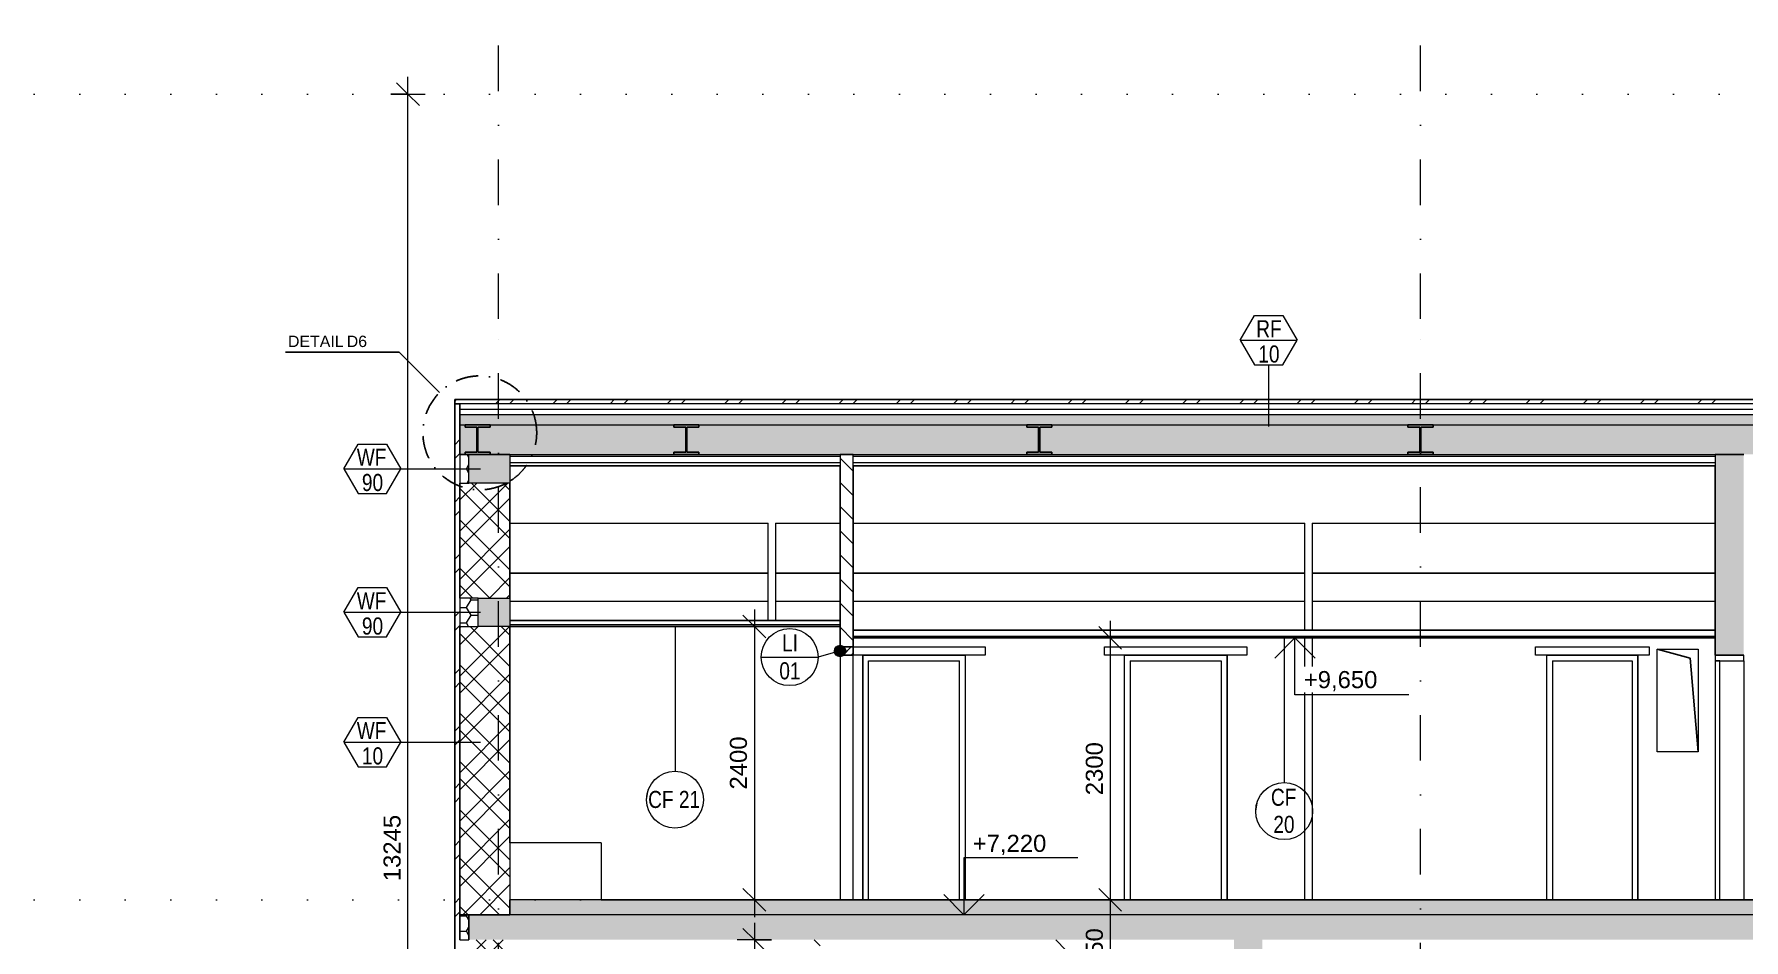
# Model space of a CAD drawing. Header units: millimetres. Extents: x -7743 to 191930, y -8645 to 72638.
# Drawn here: x -4080 to 10940, y 7000 to 14950 of the extents above; entities that cross this region are included whole.
import ezdxf

# ---------------------------------------------------------------- set-up
doc = ezdxf.new("R2010")
doc.units = ezdxf.units.MM
for name, pattern in [('HA_DashDot_10mm-S3mm', [1000, 400, -300, 0, -300]), ('HA_DashDot_4mm-S1mm', [400, 200, -100, 0, -100]), ('HA_Dot-S4mm', [400, 0, -400])]:
    doc.linetypes.add(name, pattern=pattern)
for name, color, linetype, lineweight in [('A-____-____-DIMS', 9, 'Continuous', 5), ('A-____-____-DIMS-100', 9, 'Continuous', 5), ('A-CLNG-____-IDEN', 9, 'Continuous', 9), ('A-CLNG-____-MCUT', 9, 'Continuous', 25), ('A-DETL-____-OTLN', 9, 'Continuous', 25), ('A-DETL-____-THIN', 9, 'Continuous', 9), ('A-DETL-GENF-OTLN', 9, 'Continuous', 9), ('A-DOOR-____-MCUT', 9, 'Continuous', 9), ('A-DOOR-____-OTLN', 9, 'Continuous', 9), ('A-DOOR-FRAM-MCUT', 9, 'Continuous', 9), ('A-DOOR-FRAM-OTLN', 9, 'Continuous', 9), ('A-FLOR-____-MCUT', 9, 'Continuous', 25), ('A-FLOR-____-OTLN', 9, 'Continuous', 9), ('A-FLOR-____-OVHD', 9, 'HA_DashDot_4mm-S1mm', 25), ('A-FLOR-____-PATT', 9, 'Continuous', 25), ('A-FLOR-LEVL-OTLN', 9, 'Continuous', 9), ('A-GENM-____-IDEN', 9, 'Continuous', 9), ('A-GENM-____-MCUT', 9, 'Continuous', 9), ('A-GENM-____-OTLN', 9, 'Continuous', 9), ('A-ROOF-____-MCUT', 9, 'Continuous', 25), ('A-ROOF-____-PATT', 9, 'Continuous', 25), ('A-WALL-____-MCUT', 9, 'Continuous', 25), ('A-WALL-____-OTLN', 9, 'Continuous', 9), ('A-WALL-____-PATT', 9, 'Continuous', 25), ('G-____-____-DIMS', 9, 'Continuous', 5), ('G-____-____-TEXT', 9, 'Continuous', 5), ('I-WALL-____-MCUT', 9, 'Continuous', 25), ('I-WALL-____-OTLN', 9, 'Continuous', 9), ('P-SANR-FIXT-OTLN', 9, 'Continuous', 9), ('S-BEAM-____-MCUT', 9, 'Continuous', 25), ('S-COLS-____-OTLN', 9, 'Continuous', 9), ('S-GRID-____-OTLN', 9, 'Continuous', 5)]:
    doc.layers.add(name, color=color, linetype=linetype, lineweight=lineweight)
doc.styles.add('Arial', font='arial.ttf', dxfattribs={"height": 150})
doc.styles.add('Arial_2', font='arial.ttf', dxfattribs={"height": 100})
doc.styles.add('Arial_3', font='arial.ttf', dxfattribs={"width": 0.8, "height": 150})
doc.dimstyles.new('Inner_Dimensions', dxfattribs={"dimscale": 304.8, "dimtxt": 153.03891, "dimasz": 0.656168, "dimexe": 0.492126, "dimexo": 0.0625, "dimgap": 0.065617, "dimtad": 1, "dimdec": 0, "dimzin": 0, "dimdsep": 46, "dimtxsty": 'Arial', "dimblk1": 'OBLIQUE', "dimblk2": 'OBLIQUE', "dimsah": 1, "dimcen": 0.09, "dimdle": 0.492126, "dimazin": 0, "dimtfac": 1, "dimtdec": 4, "dimtix": 1, "dimtmove": 0, "dimatfit": 3, "dimfxl": 0.492126, "dimfxlon": 1, "dimtvp": 1, "dimtolj": 1, "dimtzin": 0, "dimlwd": 9, "dimlwe": 9, "dimarcsym": 2})
pattern_1 = [(45, (695.23, 1865.4), (-212.132, 212.132), []), (45, (845.23, 1865.4), (-212.132, 212.132), []), (315, (695.23, 1865.4), (212.132, 212.132), []), (315, (845.23, 1865.4), (212.132, 212.132), [])]
pattern_2 = [(135, (695.23, 1865.4), (-106.066, -106.066), [])]
pattern_3 = [(45, (695.23, 1865.4), (-251.447, 251.447), []), (45, (695.23, 2246.4), (-251.447, 251.447), [])]
pattern_4 = [(0, (695.234, 1865.4), (117.188, 67.658), [78.125, -156.25]), (120, (695.234, 1865.4), (-117.18755, 67.65879), [78.125, -156.25]), (60, (695.234, 1865.4), (0.00045, 135.31679), [0, -156.25, 78.125, 0])]

# ---------------------------------------------------------------- blocks, each defined once
blk = doc.blocks.new('HA_DR_Single_Swing_Solid - In_BJ_900x2100_Vstupni-2215769-ŘEZ A-A OBJEKT A')
at = {"layer": 'A-DOOR-____-MCUT', "color": 250}
for p, q in [((6460, 6300), (6460, 4200)), ((6500, 6300), (6460, 6300)), ((6500, 4200), (6500, 6300)), ((6460, 4200), (6500, 4200))]:
    blk.add_line(p, q, dxfattribs=at)
at = {"layer": 'A-DOOR-FRAM-MCUT', "color": 250}
for p, q in [((6460, 6350), (6460, 6300)), ((6710, 6350), (6460, 6350)), ((6710, 6300), (6710, 6350)), ((6460, 6300), (6710, 6300))]:
    blk.add_line(p, q, dxfattribs=at)
at = {"layer": 'A-DOOR-FRAM-OTLN', "color": 250}
blk.add_line((6710, 6300), (6710, 4200), dxfattribs=at)
blk = doc.blocks.new('HA_DR_Single_Swing_Solid - In_BJ_700x2100-2215785-ŘEZ A-A OBJEKT A')
at = {"layer": 'A-DOOR-FRAM-OTLN', "color": 250}
for p, q in [((9210, 7350), (9210, 9500)), ((10010, 9500), (9210, 9500)), ((10010, 7350), (10010, 9500)), ((9260, 9450), (9260, 7350)), ((9260, 9450), (9960, 9450)), ((9960, 9450), (9960, 7350))]:
    blk.add_line(p, q, dxfattribs=at)
blk = doc.blocks.new('HA_DR_Single_Swing_Solid - In_BJ_800x2100-2215795-ŘEZ A-A OBJEKT A')
at = {"layer": 'A-DOOR-FRAM-OTLN', "color": 250}
for p, q in [((5500, 7350), (5500, 9500)), ((6400, 9500), (5500, 9500)), ((6400, 7350), (6400, 9500)), ((5550, 9450), (5550, 7350)), ((5550, 9450), (6350, 9450)), ((6350, 9450), (6350, 7350))]:
    blk.add_line(p, q, dxfattribs=at)
blk = doc.blocks.new('HA_DR_Single_Swing_Solid - In_BJ_800x2100-2215793-ŘEZ A-A OBJEKT A')
at = {"layer": 'A-DOOR-FRAM-OTLN', "color": 250}
for p, q in [((3200, 9500), (3200, 7350)), ((4100, 9500), (3200, 9500)), ((4100, 9500), (4100, 7350)), ((3250, 7350), (3250, 9450)), ((3250, 9450), (4050, 9450)), ((4050, 7350), (4050, 9450))]:
    blk.add_line(p, q, dxfattribs=at)
blk = doc.blocks.new('ABMV_Bathtub_Generic - 800x1700-1419995-ŘEZ A-A OBJEKT A')
at = {"layer": 'P-SANR-FIXT-OTLN', "color": 250}
for p, q in [((900, 7850), (100, 7850)), ((100, 7850), (100, 7350)), ((900, 7850), (900, 7350)), ((900, 7350), (100, 7350))]:
    blk.add_line(p, q, dxfattribs=at)
blk = doc.blocks.new('HA_DR_Single_Swing_Solid - In_BJ_700x2100-2215784-ŘEZ A-A OBJEKT A')
at = {"layer": 'A-DOOR-FRAM-MCUT', "color": 250}
for p, q in [((3000, 9500), (3000, 7350)), ((3115, 9500), (3000, 9500)), ((3115, 7350), (3115, 9500)), ((3000, 7350), (3115, 7350))]:
    blk.add_line(p, q, dxfattribs=at)
blk = doc.blocks.new('TB_Porotherm KP11_5_1000mm - TB_Porotherm KP11_5_1000mm-V5-ŘEZ A-A OBJEKT A')
at = {"layer": 'A-GENM-____-OTLN', "color": 250}
for p, q in [((17060, 2100), (17060, 2171)), ((17060, 2171), (18060, 2171)), ((18060, 2171), (18060, 2100)), ((18060, 2100), (17060, 2100))]:
    blk.add_line(p, q, dxfattribs=at)
blk = doc.blocks.new('TB_Porotherm KP11_5_1250mm - TB_Porotherm KP11_5_1250mm-1972106-ŘEZ A-A OBJEKT A')
at = {"layer": 'A-GENM-____-OTLN', "color": 250}
for p, q in [((5325, 9500), (5325, 9571)), ((5325, 9571), (6575, 9571)), ((6575, 9500), (5325, 9500)), ((6575, 9571), (6575, 9500))]:
    blk.add_line(p, q, dxfattribs=at)
blk = doc.blocks.new('TB_Porotherm KP11_5_1250mm - TB_Porotherm KP11_5_1250mm-V9-ŘEZ A-A OBJEKT A')
at = {"layer": 'A-GENM-____-OTLN', "color": 250}
for p, q in [((3115, 9571), (4275, 9571)), ((4275, 9500), (3115, 9500)), ((4275, 9571), (4275, 9500))]:
    blk.add_line(p, q, dxfattribs=at)
blk = doc.blocks.new('TB_Porotherm KP11_5_1000mm - TB_Porotherm KP11_5_1000mm-V10-ŘEZ A-A OBJEKT A')
at = {"layer": 'A-GENM-____-OTLN', "lineweight": 5}
h = blk.add_hatch(dxfattribs=at)
h.set_pattern_fill('FP_8', color=256, style=0, pattern_type=2)
h.set_pattern_definition([(45, (695.23, 1865.4), (-176.777, 176.777), []), (45, (765.94, 1865.4), (-176.777, 176.777), []), (45, (907.37, 1865.4), (-106.066, 247.487), [100, -50, 3.353, -46.647])])
h.paths.add_polyline_path([(3115, 9500), (3115, 9571), (3000, 9571), (3000, 9500)])
at = {"layer": 'A-GENM-____-MCUT', "color": 10, "lineweight": 25}
for p, q in [((3115, 9571), (3000, 9571)), ((3000, 9571), (3000, 9500)), ((3000, 9500), (3115, 9500)), ((3115, 9500), (3115, 9571))]:
    blk.add_line(p, q, dxfattribs=at)
blk = doc.blocks.new('HA_GM_Opening_Rectangle_WallBased - Default-2135492-ŘEZ A-A OBJEKT A')
at = {"layer": 'A-DETL-GENF-OTLN', "color": 10, "lineweight": 25}
for p, q in [((10469, 9473), (10180, 9550)), ((10540, 8650), (10469, 9473))]:
    blk.add_line(p, q, dxfattribs=at)
blk = doc.blocks.new('185-01_OBJEKT A_Central_rvt-1-ŘEZ A-A OBJEKT A')
at = {"layer": 'A-FLOR-____-PATT', "lineweight": 5}
h = blk.add_hatch(dxfattribs=at)
h.set_pattern_fill('FP_5', color=50, style=0, pattern_type=2)
h.set_pattern_definition(pattern_4)
h.paths.add_polyline_path([(-260, 7000), (-260, 7220), (-340, 7220), (-340, 7000)])
at = {"layer": 'A-FLOR-____-PATT', "lineweight": 9}
h = blk.add_hatch(color=254, dxfattribs=at)
h.paths.add_polyline_path([(-260, 7000), (23370, 7001), (23370, 7220), (-260, 7220)])
h.paths.add_polyline_path([(23742, 7000), (23742, 7220), (23740, 7220), (23740, 7000)])
at = {"layer": 'A-FLOR-____-PATT', "lineweight": 5}
h = blk.add_hatch(color=7, dxfattribs=at)
h.paths.add_polyline_path([(23742, 7220), (23742, 7350), (23740, 7350), (23740, 7220)])
h.paths.add_polyline_path([(461, 7220), (18845, 7220), (18845, 7350), (100, 7350), (100, 7220)])
h.paths.add_polyline_path([(23370, 7220), (23370, 7350), (19095, 7350), (19095, 7220), (23158, 7220)])
at = {"layer": 'A-ROOF-____-PATT', "lineweight": 5}
h = blk.add_hatch(dxfattribs=at)
h.set_pattern_fill('FP_6', color=8, style=0, pattern_type=2)
h.set_pattern_definition(pattern_3)
h.paths.add_polyline_path([(-385, 11707), (13990, 11707), (13990, 11742), (-385, 11742)])
h.paths.add_polyline_path([(19295, 11707), (23825, 11707), (23825, 11742), (19295, 11742)])
h = blk.add_hatch(dxfattribs=at)
h.set_pattern_fill('FP_5', color=50, style=0, pattern_type=2)
h.set_pattern_definition(pattern_4)
h.paths.add_polyline_path([(-86, 11520), (14220, 11520), (14220, 11613), (-340, 11613), (-340, 11520)])
h.paths.add_polyline_path([(19603, 11520), (23825, 11520), (23825, 11613), (19095, 11613), (19095, 11520)])
h = blk.add_hatch(dxfattribs=at)
h.set_pattern_fill('FP_5', color=50, style=0, pattern_type=2)
h.set_pattern_definition(pattern_4)
h.paths.add_polyline_path([(-86, 11262), (14220, 11262), (14220, 11520), (-340, 11520), (-340, 11262)])
h.paths.add_polyline_path([(19603, 11262), (23825, 11262), (23825, 11520), (19095, 11520), (19095, 11262)])
at = {"layer": 'A-WALL-____-PATT', "lineweight": 5}
h = blk.add_hatch(dxfattribs=at)
h.set_pattern_fill('FP_6', color=50, style=0, pattern_type=2)
h.set_pattern_definition(pattern_3)
h.paths.add_polyline_path([(-340, 1180), (-340, 11706), (-385, 11706), (-385, 1180)])
h = blk.add_hatch(dxfattribs=at)
h.set_pattern_fill('FP_3', color=50, style=0, pattern_type=2)
h.set_pattern_definition(pattern_1)
h.paths.add_polyline_path([(-260, 7220), (100, 7220), (100, 9750), (-340, 9750), (-340, 10000), (100, 10000), (100, 11010), (-340, 11010), (-340, 11260), (100, 11260), (100, 11262), (-340, 11262), (-340, 7220)])
h = blk.add_hatch(dxfattribs=at)
h.set_pattern_fill('FP_1', color=50, style=0, pattern_type=2)
h.set_pattern_definition(pattern_2)
h.paths.add_polyline_path([(3115, 9500), (3115, 11262), (3000, 11262), (3000, 9500)])
at = {"layer": 'A-WALL-____-PATT', "lineweight": 9}
blk.add_hatch(color=254, dxfattribs=at).paths.add_polyline_path([(10940, 9500), (10940, 11262), (10690, 11262), (10690, 9500), (10853, 9500)])
at = {"layer": 'A-WALL-____-PATT', "lineweight": 5}
h = blk.add_hatch(dxfattribs=at)
h.set_pattern_fill('FP_3', color=50, style=0, pattern_type=2)
h.set_pattern_definition(pattern_1)
h.paths.add_polyline_path([(100, 4070), (100, 7000), (-340, 7000), (-340, 4070), (-260, 4070)])
h = blk.add_hatch(dxfattribs=at)
h.set_pattern_fill('FP_1', color=50, style=0, pattern_type=2)
h.set_pattern_definition(pattern_2)
h.paths.add_polyline_path([(2825, 4070), (2825, 7000), (2710, 7000), (2710, 4070)])
h = blk.add_hatch(dxfattribs=at)
h.set_pattern_fill('FP_1', color=50, style=0, pattern_type=2)
h.set_pattern_definition(pattern_2)
h.paths.add_polyline_path([(4985, 4070), (4985, 4200), (4870, 4200), (4870, 4070)])
h.paths.add_polyline_path([(4985, 6410), (4985, 7000), (4870, 7000), (4870, 6410)])
at = {"layer": 'A-WALL-____-PATT', "lineweight": 9}
h = blk.add_hatch(color=254, dxfattribs=at)
h.paths.add_polyline_path([(6460, 4070), (6710, 4070), (6710, 4200), (6460, 4200)])
h.paths.add_polyline_path([(6710, 6350), (6710, 7000), (6460, 7000), (6460, 6350), (6477, 6350)])
at = {"layer": 'A-CLNG-____-MCUT', "color": 10}
for p, q in [((3000, 9802), (100, 9802)), ((3000, 9750), (3000, 9802)), ((100, 9750), (3000, 9750)), ((10690, 9717), (3115, 9717)), ((3115, 9717), (3115, 9650)), ((3115, 9650), (10690, 9650)), ((10690, 9650), (10690, 9717))]:
    blk.add_line(p, q, dxfattribs=at)
at = {"layer": 'A-CLNG-____-MCUT', "color": 250, "lineweight": 9}
for p, q in [((3000, 9766), (100, 9766)), ((10690, 9663), (3115, 9663))]:
    blk.add_line(p, q, dxfattribs=at)
at = {"layer": 'A-FLOR-____-MCUT', "color": 250, "lineweight": 9}
for p, q in [((100, 7220), (-260, 7220)), ((100, 7350), (100, 7220)), ((18845, 7220), (100, 7220))]:
    blk.add_line(p, q, dxfattribs=at)
at = {"layer": 'A-FLOR-____-MCUT', "color": 10}
blk.add_line((18845, 7350), (900, 7350), dxfattribs=at)
at = {"layer": 'A-FLOR-____-OTLN', "color": 250}
for p, q in [((-260, 7220), (-340, 7220)), ((-340, 7220), (-340, 7000)), ((-260, 7220), (-260, 7000)), ((-260, 7000), (-260, 7220)), ((-340, 7000), (-260, 7000))]:
    blk.add_line(p, q, dxfattribs=at)
at = {"layer": 'A-ROOF-____-MCUT', "color": 10}
for p, q in [((-385, 11742), (-385, 11706)), ((13990, 11742), (-385, 11742)), ((100, 11160), (3000, 11160)), ((3115, 11160), (10690, 11160))]:
    blk.add_line(p, q, dxfattribs=at)
at = {"layer": 'A-ROOF-____-MCUT', "color": 250, "lineweight": 9}
for p, q in [((-385, 11707), (13990, 11707)), ((-385, 11706), (-340, 11706)), ((-340, 11706), (-340, 11660)), ((-340, 11660), (13990, 11660)), ((-340, 11660), (-340, 11613)), ((-340, 11613), (-340, 11520)), ((-340, 11613), (13990, 11613)), ((-340, 11520), (-340, 11262)), ((-340, 11520), (14220, 11520)), ((-340, 11262), (100, 11262)), ((100, 11262), (3000, 11262)), ((100, 11247), (3000, 11247)), ((100, 11189), (3000, 11189)), ((3000, 11262), (3115, 11262)), ((3115, 11262), (10690, 11262)), ((3115, 11247), (10690, 11247)), ((3115, 11189), (10690, 11189)), ((10690, 11262), (10940, 11262))]:
    blk.add_line(p, q, dxfattribs=at)
at = {"layer": 'A-WALL-____-MCUT', "color": 10}
for p, q in [((-385, 11706), (-385, 1180)), ((100, 10000), (100, 11010)), ((100, 7850), (100, 9750))]:
    blk.add_line(p, q, dxfattribs=at)
at = {"layer": 'A-WALL-____-MCUT', "color": 250, "lineweight": 9}
for p, q in [((-340, 11706), (-385, 11706)), ((-340, 11660), (-340, 11706)), ((-340, 11613), (-340, 11660)), ((-340, 11520), (-340, 11613)), ((-340, 11262), (-340, 11520)), ((100, 11262), (-340, 11262)), ((-340, 11262), (-340, 11260)), ((100, 11260), (100, 11262)), ((3115, 11262), (3000, 11262)), ((3000, 11262), (3000, 11247)), ((3000, 11247), (3000, 11189)), ((3000, 11189), (3000, 11160)), ((3115, 11247), (3115, 11262)), ((3115, 11189), (3115, 11247)), ((3115, 11160), (3115, 11189)), ((10940, 11262), (10690, 11262)), ((10690, 11262), (10690, 11247)), ((10690, 11247), (10690, 11189)), ((10690, 11189), (10690, 11160)), ((-340, 11010), (-340, 10000)), ((-340, 10000), (-340, 11010)), ((-340, 9750), (-340, 7220)), ((-340, 7220), (-340, 9750)), ((-260, 7220), (100, 7220)), ((100, 7220), (100, 7350))]:
    blk.add_line(p, q, dxfattribs=at)
at = {"layer": 'A-WALL-____-OTLN', "color": 250}
for p, q in [((-340, 11260), (-340, 11262)), ((2368, 10220), (100, 10220)), ((3000, 10220), (2432, 10220)), ((7083, 10220), (3115, 10220)), ((10690, 10220), (7147, 10220)), ((2368, 9970), (100, 9970)), ((3000, 9970), (2432, 9970)), ((7083, 9970), (3115, 9970)), ((10690, 9970), (7147, 9970)), ((-340, 7220), (-260, 7220)), ((-340, 7000), (-340, 7220))]:
    blk.add_line(p, q, dxfattribs=at)
at = {"layer": 'I-WALL-____-MCUT', "color": 10}
for p, q in [((3000, 11160), (3000, 9500)), ((3115, 9500), (3115, 11160)), ((10690, 11160), (10690, 9500)), ((3000, 9500), (3115, 9500)), ((10690, 9500), (10940, 9500))]:
    blk.add_line(p, q, dxfattribs=at)
at = {"layer": 'I-WALL-____-OTLN', "color": 250}
for p, q in [((2368, 10656), (100, 10656)), ((3000, 10656), (2432, 10656)), ((7083, 10656), (3115, 10656)), ((10690, 10656), (7147, 10656)), ((100, 10220), (2368, 10220)), ((2432, 10220), (3000, 10220)), ((3115, 10220), (7083, 10220)), ((7147, 10220), (10690, 10220)), ((2368, 9970), (100, 9970)), ((3000, 9970), (2432, 9970)), ((7083, 9970), (3115, 9970)), ((10690, 9970), (7147, 9970)), ((3200, 7350), (3200, 9500)), ((3200, 9500), (4100, 9500)), ((4100, 9500), (4100, 7350)), ((5500, 7350), (5500, 9500)), ((5500, 9500), (6400, 9500)), ((6400, 9500), (6400, 7350)), ((9210, 7350), (9210, 9500)), ((9210, 9500), (10010, 9500)), ((10010, 9500), (10010, 7350)), ((10180, 8650), (10180, 9550)), ((10180, 9550), (10540, 9550)), ((10540, 9550), (10540, 8650)), ((10540, 8650), (10180, 8650))]:
    blk.add_line(p, q, dxfattribs=at)
at = {"layer": 'S-COLS-____-OTLN', "color": 250}
for p, q in [((2368, 9802), (2368, 10657)), ((2432, 10657), (2432, 9802)), ((7083, 9717), (7083, 10657)), ((7147, 10657), (7147, 9717)), ((7083, 7350), (7083, 9650)), ((7147, 9650), (7147, 7350))]:
    blk.add_line(p, q, dxfattribs=at)
at = {"layer": 'A-DOOR-____-OTLN', "color": 250, "lineweight": 9}
for name, p in [('HA_DR_Single_Swing_Solid - In_BJ_700x2100-2215784-ŘEZ A-A OBJEKT A', (0, 0)), ('HA_DR_Single_Swing_Solid - In_BJ_800x2100-2215793-ŘEZ A-A OBJEKT A', (0, 0)), ('HA_DR_Single_Swing_Solid - In_BJ_800x2100-2215795-ŘEZ A-A OBJEKT A', (0, 0)), ('HA_DR_Single_Swing_Solid - In_BJ_700x2100-2215785-ŘEZ A-A OBJEKT A', (0, 0)), ('HA_DR_Single_Swing_Solid - In_BJ_900x2100_Vstupni-2215769-ŘEZ A-A OBJEKT A', (4230, 3150))]:
    blk.add_blockref(name, p, dxfattribs=at)
at = {"layer": 'A-GENM-____-OTLN', "color": 250, "lineweight": 9}
for name, p in [('TB_Porotherm KP11_5_1000mm - TB_Porotherm KP11_5_1000mm-V10-ŘEZ A-A OBJEKT A', (0, 0)), ('TB_Porotherm KP11_5_1250mm - TB_Porotherm KP11_5_1250mm-V9-ŘEZ A-A OBJEKT A', (0, 0)), ('TB_Porotherm KP11_5_1250mm - TB_Porotherm KP11_5_1250mm-1972106-ŘEZ A-A OBJEKT A', (0, 0)), ('TB_Porotherm KP11_5_1000mm - TB_Porotherm KP11_5_1000mm-V5-ŘEZ A-A OBJEKT A', (-7950, 7400)), ('HA_GM_Opening_Rectangle_WallBased - Default-2135492-ŘEZ A-A OBJEKT A', (0, 0))]:
    blk.add_blockref(name, p, dxfattribs=at)
at = {"layer": 'P-SANR-FIXT-OTLN', "color": 250, "lineweight": 9}
blk.add_blockref('ABMV_Bathtub_Generic - 800x1700-1419995-ŘEZ A-A OBJEKT A', (0, 0), dxfattribs=at)
blk = doc.blocks.new('BD Libuτ_IFC_210924_ifc-1-ŘEZ A-A OBJEKT A')
at = {"layer": 'S-BEAM-____-MCUT', "color": 10}
for p, q in [((-75, 11520), (-295, 11520)), ((-295, 11520), (-295, 11501)), ((-295, 11501), (-190, 11501)), ((-190, 11501), (-190, 11281)), ((-181, 11281), (-181, 11501)), ((-181, 11501), (-75, 11501)), ((-75, 11501), (-75, 11520)), ((1760, 11520), (1540, 11520)), ((1540, 11520), (1540, 11501)), ((1540, 11501), (1645, 11501)), ((1645, 11501), (1645, 11281)), ((1654, 11281), (1654, 11501)), ((1654, 11501), (1760, 11501)), ((1760, 11501), (1760, 11520)), ((4860, 11520), (4640, 11520)), ((4640, 11520), (4640, 11501)), ((4640, 11501), (4745, 11501)), ((4745, 11501), (4745, 11281)), ((4754, 11281), (4754, 11501)), ((4754, 11501), (4860, 11501)), ((4860, 11501), (4860, 11520)), ((8210, 11520), (7990, 11520)), ((7990, 11520), (7990, 11501)), ((7990, 11501), (8095, 11501)), ((8095, 11501), (8095, 11281)), ((8104, 11281), (8104, 11501)), ((8104, 11501), (8210, 11501)), ((8210, 11501), (8210, 11520)), ((-190, 11281), (-295, 11281)), ((-295, 11281), (-295, 11262)), ((-75, 11281), (-181, 11281)), ((-75, 11262), (-75, 11281)), ((1645, 11281), (1540, 11281)), ((1540, 11281), (1540, 11262)), ((1760, 11281), (1654, 11281)), ((1760, 11262), (1760, 11281)), ((4745, 11281), (4640, 11281)), ((4640, 11281), (4640, 11262)), ((4860, 11281), (4754, 11281)), ((4860, 11262), (4860, 11281)), ((8095, 11281), (7990, 11281)), ((7990, 11281), (7990, 11262)), ((8210, 11281), (8104, 11281)), ((8210, 11262), (8210, 11281)), ((-295, 11262), (-75, 11262)), ((1540, 11262), (1760, 11262)), ((4640, 11262), (4860, 11262)), ((7990, 11262), (8210, 11262))]:
    blk.add_line(p, q, dxfattribs=at)
blk = doc.blocks.new('Spot Elevations - Default-792506-ŘEZ A-A OBJEKT A')
at = {"layer": 'G-____-____-DIMS', "lineweight": 9}
for p, q in [((1364, 1900), (364, 1900)), ((364, 1900), (364, 1400)), ((187, 1577), (364, 1400)), ((364, 1400), (541, 1577))]:
    blk.add_line(p, q, dxfattribs=at)
blk = doc.blocks.new('Spot Elevations - Flipped-794089-ŘEZ A-A OBJEKT A')
at = {"layer": 'G-____-____-DIMS', "lineweight": 9}
for p, q in [((-3049, 93), (-2872, 270)), ((-2872, 270), (-2695, 93)), ((-2872, -230), (-2872, 270)), ((-1872, -230), (-2872, -230))]:
    blk.add_line(p, q, dxfattribs=at)
blk = doc.blocks.new('HA_Tag_Ceiling - Group _ Type Mark-1822524-ŘEZ A-A OBJEKT A')
at = {"layer": 'A-CLNG-____-IDEN'}
blk.add_line((14892, 2040), (14908, 2126), dxfattribs=at)
blk.add_circle((15142, 2040), 250, dxfattribs=at)
blk = doc.blocks.new('DIMBLOCK36-ŘEZ A-A OBJEKT A')
at = {"layer": 'A-____-____-DIMS-100', "lineweight": 9}
for p, q in [((-796, 1180), (-796, 14575)), ((-946, 14425), (-646, 14425)), ((-796, 14425), (-946, 14425)), ((-796, 14425), (-896, 14525)), ((-796, 14425), (-696, 14325)), ((-796, 1180), (-896, 1280)), ((-946, 1180), (-646, 1180)), ((-796, 1180), (-946, 1180)), ((-796, 1180), (-696, 1080))]:
    blk.add_line(p, q, dxfattribs=at)
at = {"layer": 'A-____-____-DIMS-100', "color": 0, "lineweight": 9, "insert": (-1011, 7514), "char_height": 150, "width": 692.21, "attachment_point": 1, "rotation": 90, "line_spacing_factor": 0.941778, "style": 'Arial'}
blk.add_mtext('13245', dxfattribs=at)
blk = doc.blocks.new('_Oblique')
at = {"color": 0, "linetype": 'ByBlock', "lineweight": -2}
blk.add_line((-0.5, -0.5), (0.5, 0.5), dxfattribs=at)
blk = doc.blocks.new('DIMBLOCK53-ŘEZ A-A OBJEKT A')
at = {"layer": 'A-____-____-DIMS-100', "lineweight": 9}
for p, q in [((5373, 9800), (5373, 7350)), ((5523, 9650), (5223, 9650)), ((5373, 9650), (5273, 9750)), ((5373, 9650), (5473, 9550)), ((5373, 9650), (5523, 9650)), ((5373, 7350), (5273, 7450)), ((5523, 7350), (5223, 7350)), ((5373, 7350), (5473, 7250)), ((5373, 7350), (5523, 7350))]:
    blk.add_line(p, q, dxfattribs=at)
at = {"layer": 'A-____-____-DIMS-100', "color": 0, "lineweight": 9, "insert": (5159, 8269), "char_height": 150, "width": 553.77, "attachment_point": 1, "rotation": 90, "line_spacing_factor": 0.941778, "style": 'Arial'}
blk.add_mtext('2300', dxfattribs=at)
blk = doc.blocks.new('DIMBLOCK54-ŘEZ A-A OBJEKT A')
at = {"layer": 'A-____-____-DIMS-100', "lineweight": 9}
for p, q in [((5373, 7350), (5273, 7450)), ((5523, 7350), (5223, 7350)), ((5373, 7350), (5373, 6500)), ((5373, 7350), (5473, 7250)), ((5373, 7350), (5523, 7350)), ((5223, 6500), (5523, 6500)), ((5373, 6500), (5223, 6500)), ((5373, 6500), (5273, 6600)), ((5373, 6500), (5473, 6400))]:
    blk.add_line(p, q, dxfattribs=at)
at = {"layer": 'A-____-____-DIMS-100', "color": 0, "lineweight": 9, "insert": (5159, 6752), "char_height": 150, "width": 415.32, "attachment_point": 1, "rotation": 90, "line_spacing_factor": 0.941778, "style": 'Arial'}
blk.add_mtext('850', dxfattribs=at)
blk = doc.blocks.new('DIMBLOCK63-ŘEZ A-A OBJEKT A')
at = {"layer": 'A-____-____-DIMS-100', "lineweight": 9}
for p, q in [((2247, 9750), (2147, 9850)), ((2247, 9900), (2247, 7200)), ((2397, 9750), (2097, 9750)), ((2247, 9750), (2347, 9650)), ((2247, 9750), (2397, 9750)), ((2247, 7350), (2147, 7450)), ((2397, 7350), (2097, 7350)), ((2247, 7350), (2347, 7250)), ((2247, 7350), (2397, 7350))]:
    blk.add_line(p, q, dxfattribs=at)
at = {"layer": 'A-____-____-DIMS-100', "color": 0, "lineweight": 9, "insert": (2032, 8319), "char_height": 150, "width": 553.77, "attachment_point": 1, "rotation": 90, "line_spacing_factor": 0.941778, "style": 'Arial'}
blk.add_mtext('2400', dxfattribs=at)
blk = doc.blocks.new('DIMBLOCK64-ŘEZ A-A OBJEKT A')
at = {"layer": 'A-____-____-DIMS-100', "lineweight": 9}
for p, q in [((2247, 7000), (2147, 7100)), ((2247, 7150), (2247, 4050)), ((2397, 7000), (2097, 7000)), ((2247, 7000), (2347, 6900)), ((2247, 7000), (2397, 7000)), ((2247, 4200), (2147, 4300)), ((2397, 4200), (2097, 4200)), ((2247, 4200), (2347, 4100)), ((2247, 4200), (2397, 4200))]:
    blk.add_line(p, q, dxfattribs=at)
at = {"layer": 'A-____-____-DIMS-100', "color": 0, "lineweight": 9, "insert": (2032, 5369), "char_height": 150, "width": 553.77, "attachment_point": 1, "rotation": 90, "line_spacing_factor": 0.941778, "style": 'Arial'}
blk.add_mtext('2800', dxfattribs=at)
blk = doc.blocks.new('HA_TAG_GM_Products - Generic-588599-ŘEZ A-A OBJEKT A')
at = {"layer": 'A-GENM-____-IDEN'}
blk.add_line((20920, 6719), (21420, 6719), dxfattribs=at)
blk.add_circle((21170, 6719), 250, dxfattribs=at)

msp = doc.modelspace()

# ---------------------------------------------------------------- hatches: boundary and pattern name
at = {"layer": 'A-DETL-GENF-OTLN', "lineweight": 5}
h = msp.add_hatch(dxfattribs=at)
h.set_pattern_fill('FP_5', color=50, style=0, pattern_type=2)
h.set_pattern_definition(pattern_4)
h.paths.add_polyline_path([(-260, 11010), (-260, 11260), (-340, 11260), (-340, 11010)])
at = {"layer": 'A-DETL-GENF-OTLN'}
for points in [[(-260, 11010), (100, 11010), (100, 11260), (-260, 11260), (-260, 11200.6)], [(-180, 9750), (100, 9750), (100, 10000), (-180, 10000), (-180, 9950.6)]]:
    msp.add_hatch(color=254, dxfattribs=at).paths.add_polyline_path(points)
at = {"layer": 'A-DETL-GENF-OTLN', "lineweight": 5}
h = msp.add_hatch(dxfattribs=at)
h.set_pattern_fill('FP_5', color=50, style=0, pattern_type=2)
h.set_pattern_definition(pattern_4)
h.paths.add_polyline_path([(-180, 9750), (-180, 10000), (-340, 10000), (-340, 9750)])
at = {"layer": 'A-GENM-____-IDEN'}
h = msp.add_hatch(color=256, dxfattribs=at)
edge = h.paths.add_edge_path()
edge.add_arc((3000, 9535.5), 50, 0, 360)

# ---------------------------------------------------------------- linework, layer by layer
at = {"layer": 'A-CLNG-____-IDEN'}
for p, q in [((1550, 9750), (1550, 8480)), ((6902.7, 9650), (6902.7, 8380))]:
    msp.add_line(p, q, dxfattribs=at)
at = {"layer": 'A-DETL-____-OTLN'}
for p, q in [((-872.2, 12157.9), (-1872.2, 12157.9)), ((-518.6, 11804.4), (-872.2, 12157.9))]:
    msp.add_line(p, q, dxfattribs=at)
at = {"layer": 'A-DETL-____-THIN'}
for p, q in [((6516.2, 12263.9), (6641.2, 12480.4)), ((6641.2, 12480.4), (6891.2, 12480.4)), ((6891.2, 12480.4), (7016.2, 12263.9)), ((6516.2, 12263.9), (7016.2, 12263.9)), ((6516.2, 12263.9), (6641.2, 12047.4)), ((6891.2, 12047.4), (7016.2, 12263.9)), ((6641.2, 12047.4), (6891.2, 12047.4)), ((6766.2, 11507.4), (6766.2, 12047.4)), ((-1360, 11135.9), (-1235, 11352.4)), ((-1235, 11352.4), (-985, 11352.4)), ((-985, 11352.4), (-860, 11135.9)), ((-1360, 11135.9), (-860, 11135.9)), ((-1360, 11135.9), (-1235, 10919.3)), ((-985, 10919.3), (-860, 11135.9)), ((-860, 11135.9), (-160, 11135.9)), ((-260, 11260), (-340, 11260)), ((-340, 11260), (-340, 11010)), ((-260, 11260), (100, 11260)), ((-260, 11010), (-260, 11260)), ((100, 11260), (100, 11010)), ((-340, 11010), (-260, 11010)), ((100, 11010), (-260, 11010)), ((-1235, 10919.3), (-985, 10919.3)), ((-1360, 9875.9), (-1235, 10092.4)), ((-1235, 10092.4), (-985, 10092.4)), ((-985, 10092.4), (-860, 9875.9)), ((-180, 10000), (-340, 10000)), ((-340, 10000), (-340, 9750)), ((-180, 10000), (100, 10000)), ((-180, 9750), (-180, 10000)), ((100, 10000), (100, 9750)), ((-1360, 9875.9), (-860, 9875.9)), ((-1360, 9875.9), (-1235, 9659.3)), ((-985, 9659.3), (-860, 9875.9)), ((-860, 9875.9), (-160, 9875.9)), ((-1235, 9659.3), (-985, 9659.3)), ((-340, 9750), (-180, 9750)), ((100, 9750), (-180, 9750)), ((-1360, 8735.9), (-1235, 8952.4)), ((-1235, 8952.4), (-985, 8952.4)), ((-985, 8952.4), (-860, 8735.9)), ((-1360, 8735.9), (-860, 8735.9)), ((-1360, 8735.9), (-1235, 8519.3)), ((-985, 8519.3), (-860, 8735.9)), ((-860, 8735.9), (-160, 8735.9)), ((-1235, 8519.3), (-985, 8519.3))]:
    msp.add_line(p, q, dxfattribs=at)
at = {"layer": 'A-FLOR-____-OVHD'}
for start, end in [(360, 297.75431), (302.14891, 360)]:
    msp.add_arc((-165.1, 11450.8), 500, start, end, dxfattribs=at)
at = {"layer": 'A-FLOR-LEVL-OTLN', "linetype": 'HA_Dot-S4mm', "lineweight": 5}
for p, q in [((-4080.2, 14425), (29818.8, 14425)), ((-4080.2, 7350), (29818.8, 7350))]:
    msp.add_line(p, q, dxfattribs=at)
at = {"layer": 'A-GENM-____-IDEN'}
msp.add_line((3000, 9535.5), (2808.3, 9481.6), dxfattribs=at)
msp.add_circle((3000, 9535.5), 50, dxfattribs=at)
at = {"layer": 'S-GRID-____-OTLN', "linetype": 'HA_DashDot_10mm-S3mm', "lineweight": 9}
for p, q in [((0, 12450.4), (0, 14950.4)), ((8100, 12450.4), (8100, 14950.4)), ((0, -5428.1), (0, 12450.4)), ((8100, -5428.1), (8100, 12450.4))]:
    msp.add_line(p, q, dxfattribs=at)

# ---------------------------------------------------------------- block references
at = {"lineweight": 5}
for name in ['185-01_OBJEKT A_Central_rvt-1-ŘEZ A-A OBJEKT A', 'BD Libuτ_IFC_210924_ifc-1-ŘEZ A-A OBJEKT A']:
    msp.add_blockref(name, (0, 0), dxfattribs=at)
at = {"layer": 'A-CLNG-____-IDEN'}
for p in [(-13592.5, 6189.7), (-8239.8, 6089.7)]:
    msp.add_blockref('HA_Tag_Ceiling - Group _ Type Mark-1822524-ŘEZ A-A OBJEKT A', p, dxfattribs=at)
at = {"layer": 'A-GENM-____-IDEN'}
msp.add_blockref('HA_TAG_GM_Products - Generic-588599-ŘEZ A-A OBJEKT A', (-18612.1, 2762.6), dxfattribs=at)
at = {"layer": 'G-____-____-DIMS', "lineweight": 9}
for name, p in [('Spot Elevations - Flipped-794089-ŘEZ A-A OBJEKT A', (9868.7, 9380)), ('Spot Elevations - Default-792506-ŘEZ A-A OBJEKT A', (3724.1, 5820))]:
    msp.add_blockref(name, p, dxfattribs=at)

# ---------------------------------------------------------------- texts
at = {"layer": 'A-CLNG-____-IDEN', "lineweight": 5, "char_height": 150, "attachment_point": 1, "style": 'Arial_3'}
for s, insert, width in [('CF 21', (1314, 8307.3), 564.388), ('CF', (6785.9, 8326.3), 275.78), ('20', (6807.1, 8088.2), 230.886)]:
    msp.add_mtext(s, dxfattribs=dict(at, insert=insert, width=width))
at = {"layer": 'A-GENM-____-IDEN', "lineweight": 5, "char_height": 150, "attachment_point": 1, "style": 'Arial_3'}
for s, insert, width in [('LI', (2490.6, 9681.9), 173.164), ('01', (2466.6, 9436.4), 230.886)]:
    msp.add_mtext(s, dxfattribs=dict(at, insert=insert, width=width))
at = {"layer": 'G-____-____-TEXT', "color": 7, "lineweight": 9, "attachment_point": 1}
for s, insert, char_height, width, style in [('RF', (6656.6, 12439.8), 150, 275.781, 'Arial_3'), ('DETAIL ', (-1850.3, 12304), 100, 625.316, 'Arial_2'), ('D6', (-1334.3, 12304), 100, 216.456, 'Arial_2'), ('10', (6675.2, 12217.9), 150, 230.886, 'Arial_3'), ('WF', (-1246, 11311.8), 150, 333.502, 'Arial_3'), ('90', (-1200.9, 11089.8), 150, 230.886, 'Arial_3'), ('WF', (-1246, 10051.8), 150, 333.502, 'Arial_3'), ('90', (-1200.9, 9829.8), 150, 230.886, 'Arial_3'), ('WF', (-1246, 8911.8), 150, 333.502, 'Arial_3'), ('10', (-1200.9, 8689.8), 150, 230.886, 'Arial_3')]:
    msp.add_mtext(s, dxfattribs=dict(at, insert=insert, char_height=char_height, width=width, style=style))

# ---------------------------------------------------------------- dimensions: what is measured, and where the dimension line sits
at = {"layer": 'A-____-____-DIMS', "lineweight": 9}
for base, p1, p2, override, picture, middle in [((-796.1, 14425), (-946.1, 1180), (-946.1, 14425), {"dimpost": '<>', "dimfxl": 13245}, 'DIMBLOCK36-ŘEZ A-A OBJEKT A', (-892.7, 7802.5)), ((2247.1, 7350), (2397.1, 9750), (2397.1, 7350), {"dimpost": '<>', "dimfxl": 2400}, 'DIMBLOCK63-ŘEZ A-A OBJEKT A', (2150.5, 8550)), ((5373.5, 7350), (5523.5, 9650), (5523.5, 7350), {"dimpost": '<>', "dimfxl": 2300}, 'DIMBLOCK53-ŘEZ A-A OBJEKT A', (5276.9, 8500)), ((5373.5, 6500), (5523.5, 7350), (5223.5, 6500), {"dimpost": '<>', "dimfxl": 901.387819}, 'DIMBLOCK54-ŘEZ A-A OBJEKT A', (5276.9, 6925)), ((2247.1, 4200), (2397.1, 7000), (2397.1, 4200), {"dimpost": '<>', "dimfxl": 2800}, 'DIMBLOCK64-ŘEZ A-A OBJEKT A', (2150.5, 5600))]:
    dim = msp.add_linear_dim(base=base, p1=p1, p2=p2, angle=90, dimstyle='Inner_Dimensions', override=override, dxfattribs=at)
    dim.commit()
    dim.dimension.update_dxf_attribs({"geometry": picture, "text_midpoint": middle})

# ---------------------------------------------------------------- next in the draw order: texts
at = {"layer": 'G-____-____-DIMS', "lineweight": 9, "char_height": 150, "width": 773.133, "attachment_point": 1, "line_spacing_factor": 0.941778, "style": 'Arial', "bg_fill": 3, "box_fill_scale": 1.25, "bg_fill_color": 256, "bg_fill_true_color": 13158600, "bg_fill_transparency": 0}
for s, insert in [('+9,650', (7074.6, 9359.3)), ('+7,220', (4165.9, 7921.8))]:
    msp.add_mtext(s, dxfattribs=dict(at, insert=insert))

doc.saveas('drawing.dxf')
